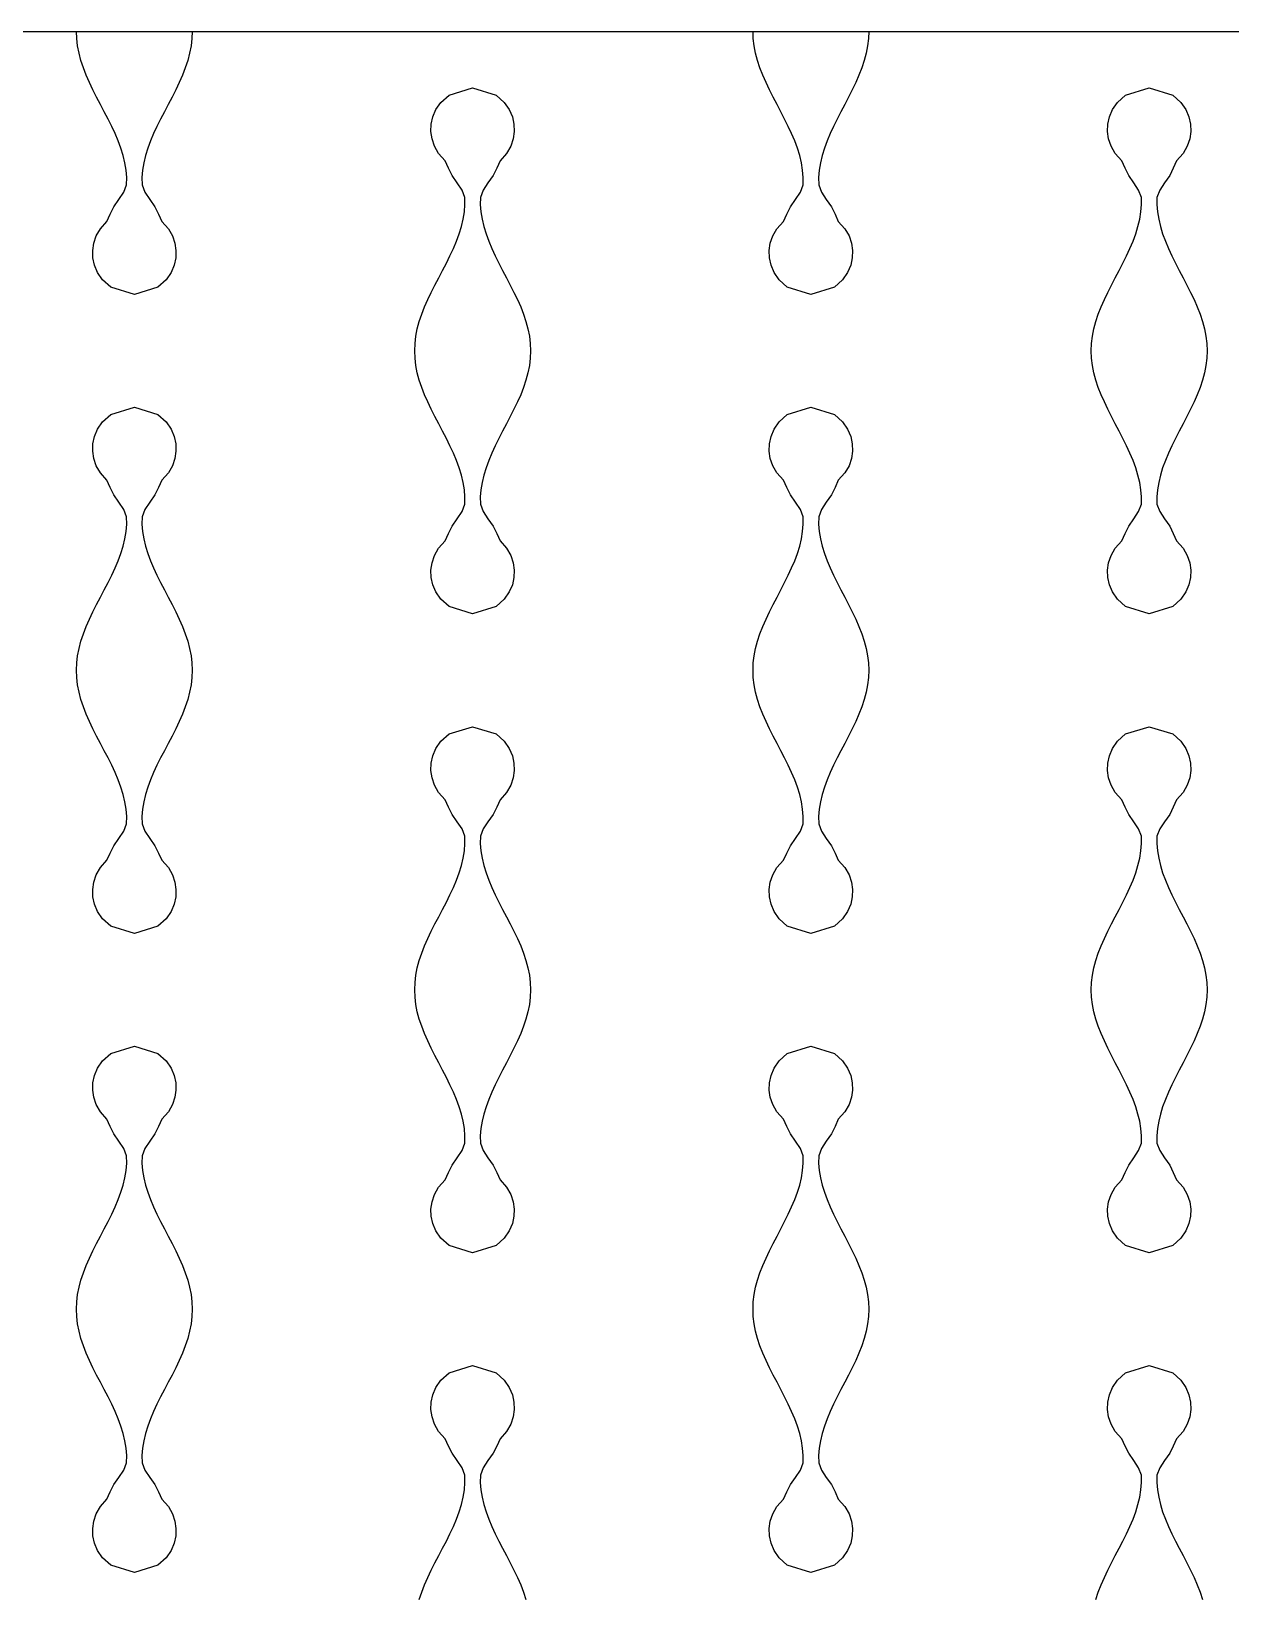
# Model space of a CAD drawing. Header units: millimetres. Extents: x 0 to 120, y 0 to 70.
# Drawn here: x 57.26 to 89.17, y 28.3 to 70 of the extents above; entities that cross this region are included whole.
import ezdxf

# ---------------------------------------------------------------- set-up
doc = ezdxf.new("R2010")
doc.units = ezdxf.units.MM
doc.layers.add('CUT', color=1, linetype='CONTINUOUS')

msp = doc.modelspace()

# ---------------------------------------------------------------- linework, layer by layer
at = {"layer": 'CUT'}
for points in [[(0, 70), (120, 70), (120, 0), (0, 0), (0, 70)], [(61.54, 70), (61.54, 70), (61.5322, 69.8056), (61.5091, 69.6111), (61.4711, 69.4167), (61.4192, 69.2222), (61.3546, 69.0278), (61.2787, 68.8333), (61.1933, 68.6389), (61.1004, 68.4444), (61.0022, 68.25), (60.9009, 68.0556), (60.7989, 67.8611), (60.6986, 67.6667), (60.6022, 67.4722), (60.512, 67.2778), (60.4302, 67.0833), (60.3586, 66.8889), (60.2988, 66.6944), (60.2523, 66.5), (60.2201, 66.3056), (60.203, 66.1111), (60.207, 65.9167), (60.2801, 65.7222), (60.4086, 65.5278), (60.5459, 65.3333), (60.6421, 65.1389), (60.7288, 64.9444), (60.9046, 64.75), (61.0148, 64.5556), (61.0797, 64.3611), (61.1073, 64.1667), (61.1004, 63.9722), (61.0582, 63.7778), (60.9764, 63.5833), (60.8433, 63.3889), (60.6272, 63.1944), (60, 63), (60, 63), (59.3728, 63.1944), (59.1567, 63.3889), (59.0236, 63.5833), (58.9418, 63.7778), (58.8996, 63.9722), (58.8927, 64.1667), (58.9203, 64.3611), (58.9852, 64.5556), (59.0954, 64.75), (59.2712, 64.9444), (59.3579, 65.1389), (59.4541, 65.3333), (59.5914, 65.5278), (59.7199, 65.7222), (59.793, 65.9167), (59.797, 66.1111), (59.7799, 66.3056), (59.7477, 66.5), (59.7012, 66.6944), (59.6414, 66.8889), (59.5698, 67.0833), (59.488, 67.2778), (59.3978, 67.4722), (59.3014, 67.6667), (59.2011, 67.8611), (59.0991, 68.0556), (58.9978, 68.25), (58.8996, 68.4444), (58.8067, 68.6389), (58.7213, 68.8333), (58.6454, 69.0278), (58.5808, 69.2222), (58.5289, 69.4167), (58.4909, 69.6111), (58.4678, 69.8056), (58.46, 70), (58.46, 70)], [(79.54, 70), (79.54, 70), (79.5322, 69.8056), (79.5091, 69.6111), (79.4711, 69.4167), (79.4192, 69.2222), (79.3546, 69.0278), (79.2787, 68.8333), (79.1933, 68.6389), (79.1004, 68.4444), (79.0022, 68.25), (78.9009, 68.0556), (78.7989, 67.8611), (78.6986, 67.6667), (78.6022, 67.4722), (78.512, 67.2778), (78.4302, 67.0833), (78.3586, 66.8889), (78.2988, 66.6944), (78.2523, 66.5), (78.2201, 66.3056), (78.203, 66.1111), (78.207, 65.9167), (78.2801, 65.7222), (78.4086, 65.5278), (78.5459, 65.3333), (78.6421, 65.1389), (78.7288, 64.9444), (78.9046, 64.75), (79.0148, 64.5556), (79.0797, 64.3611), (79.1073, 64.1667), (79.1004, 63.9722), (79.0582, 63.7778), (78.9764, 63.5833), (78.8433, 63.3889), (78.6272, 63.1944), (78, 63), (78, 63), (77.3728, 63.1944), (77.1567, 63.3889), (77.0236, 63.5833), (76.9418, 63.7778), (76.8996, 63.9722), (76.8927, 64.1667), (76.9203, 64.3611), (76.9852, 64.5556), (77.0954, 64.75), (77.2712, 64.9444), (77.3579, 65.1389), (77.4541, 65.3333), (77.5914, 65.5278), (77.7199, 65.7222), (77.793, 65.9167), (77.797, 66.1111), (77.7799, 66.3056), (77.7477, 66.5), (77.7012, 66.6944), (77.6414, 66.8889), (77.5698, 67.0833), (77.488, 67.2778), (77.3978, 67.4722), (77.3014, 67.6667), (77.2011, 67.8611), (77.0991, 68.0556), (76.9978, 68.25), (76.8996, 68.4444), (76.8067, 68.6389), (76.7213, 68.8333), (76.6454, 69.0278), (76.5808, 69.2222), (76.5289, 69.4167), (76.4909, 69.6111), (76.4678, 69.8056), (76.46, 70), (76.46, 70)], [(69, 68.5), (69.6272, 68.3056), (69.8433, 68.1111), (69.9764, 67.9167), (70.0582, 67.7222), (70.1004, 67.5278), (70.1073, 67.3333), (70.0797, 67.1389), (70.0148, 66.9444), (69.9046, 66.75), (69.7288, 66.5556), (69.6421, 66.3611), (69.5459, 66.1667), (69.4086, 65.9722), (69.2801, 65.7778), (69.207, 65.5833), (69.203, 65.3889), (69.2201, 65.1944), (69.2523, 65), (69.2988, 64.8056), (69.3586, 64.6111), (69.4302, 64.4167), (69.512, 64.2222), (69.6022, 64.0278), (69.6986, 63.8333), (69.7989, 63.6389), (69.9009, 63.4444), (70.0022, 63.25), (70.1004, 63.0556), (70.1933, 62.8611), (70.2787, 62.6667), (70.3546, 62.4722), (70.4192, 62.2778), (70.4711, 62.0833), (70.5091, 61.8889), (70.5322, 61.6944), (70.54, 61.5), (70.5322, 61.3056), (70.5091, 61.1111), (70.4711, 60.9167), (70.4192, 60.7222), (70.3546, 60.5278), (70.2787, 60.3333), (70.1933, 60.1389), (70.1004, 59.9444), (70.0022, 59.75), (69.9009, 59.5556), (69.7989, 59.3611), (69.6986, 59.1667), (69.6022, 58.9722), (69.512, 58.7778), (69.4302, 58.5833), (69.3586, 58.3889), (69.2988, 58.1944), (69.2523, 58), (69.2201, 57.8056), (69.203, 57.6111), (69.207, 57.4167), (69.2801, 57.2222), (69.4086, 57.0278), (69.5459, 56.8333), (69.6421, 56.6389), (69.7288, 56.4444), (69.9046, 56.25), (70.0148, 56.0556), (70.0797, 55.8611), (70.1073, 55.6667), (70.1004, 55.4722), (70.0582, 55.2778), (69.9764, 55.0833), (69.8433, 54.8889), (69.6272, 54.6944), (69, 54.5), (69, 54.5), (68.3728, 54.6944), (68.1567, 54.8889), (68.0236, 55.0833), (67.9418, 55.2778), (67.8996, 55.4722), (67.8927, 55.6667), (67.9203, 55.8611), (67.9852, 56.0556), (68.0954, 56.25), (68.2712, 56.4444), (68.3579, 56.6389), (68.4541, 56.8333), (68.5914, 57.0278), (68.7199, 57.2222), (68.793, 57.4167), (68.797, 57.6111), (68.7799, 57.8056), (68.7477, 58), (68.7012, 58.1944), (68.6414, 58.3889), (68.5698, 58.5833), (68.488, 58.7778), (68.3978, 58.9722), (68.3014, 59.1667), (68.2011, 59.3611), (68.0991, 59.5556), (67.9978, 59.75), (67.8996, 59.9444), (67.8067, 60.1389), (67.7213, 60.3333), (67.6454, 60.5278), (67.5808, 60.7222), (67.5289, 60.9167), (67.4909, 61.1111), (67.4678, 61.3056), (67.46, 61.5), (67.4678, 61.6944), (67.4909, 61.8889), (67.5289, 62.0833), (67.5808, 62.2778), (67.6454, 62.4722), (67.7213, 62.6667), (67.8067, 62.8611), (67.8996, 63.0556), (67.9978, 63.25), (68.0991, 63.4444), (68.2011, 63.6389), (68.3014, 63.8333), (68.3978, 64.0278), (68.488, 64.2222), (68.5698, 64.4167), (68.6414, 64.6111), (68.7012, 64.8056), (68.7477, 65), (68.7799, 65.1944), (68.797, 65.3889), (68.793, 65.5833), (68.7199, 65.7778), (68.5914, 65.9722), (68.4541, 66.1667), (68.3579, 66.3611), (68.2712, 66.5556), (68.0954, 66.75), (67.9852, 66.9444), (67.9203, 67.1389), (67.8927, 67.3333), (67.8996, 67.5278), (67.9418, 67.7222), (68.0236, 67.9167), (68.1567, 68.1111), (68.3728, 68.3056), (69, 68.5), (69, 68.5)], [(87, 68.5), (87.6272, 68.3056), (87.8433, 68.1111), (87.9764, 67.9167), (88.0582, 67.7222), (88.1004, 67.5278), (88.1073, 67.3333), (88.0797, 67.1389), (88.0148, 66.9444), (87.9046, 66.75), (87.7288, 66.5556), (87.6421, 66.3611), (87.5459, 66.1667), (87.4086, 65.9722), (87.2801, 65.7778), (87.207, 65.5833), (87.203, 65.3889), (87.2201, 65.1944), (87.2523, 65), (87.2988, 64.8056), (87.3586, 64.6111), (87.4302, 64.4167), (87.512, 64.2222), (87.6022, 64.0278), (87.6986, 63.8333), (87.7989, 63.6389), (87.9009, 63.4444), (88.0022, 63.25), (88.1004, 63.0556), (88.1933, 62.8611), (88.2787, 62.6667), (88.3546, 62.4722), (88.4192, 62.2778), (88.4711, 62.0833), (88.5091, 61.8889), (88.5322, 61.6944), (88.54, 61.5), (88.5322, 61.3056), (88.5091, 61.1111), (88.4711, 60.9167), (88.4192, 60.7222), (88.3546, 60.5278), (88.2787, 60.3333), (88.1933, 60.1389), (88.1004, 59.9444), (88.0022, 59.75), (87.9009, 59.5556), (87.7989, 59.3611), (87.6986, 59.1667), (87.6022, 58.9722), (87.512, 58.7778), (87.4302, 58.5833), (87.3586, 58.3889), (87.2988, 58.1944), (87.2523, 58), (87.2201, 57.8056), (87.203, 57.6111), (87.207, 57.4167), (87.2801, 57.2222), (87.4086, 57.0278), (87.5459, 56.8333), (87.6421, 56.6389), (87.7288, 56.4444), (87.9046, 56.25), (88.0148, 56.0556), (88.0797, 55.8611), (88.1073, 55.6667), (88.1004, 55.4722), (88.0582, 55.2778), (87.9764, 55.0833), (87.8433, 54.8889), (87.6272, 54.6944), (87, 54.5), (87, 54.5), (86.3728, 54.6944), (86.1567, 54.8889), (86.0236, 55.0833), (85.9418, 55.2778), (85.8996, 55.4722), (85.8927, 55.6667), (85.9203, 55.8611), (85.9852, 56.0556), (86.0954, 56.25), (86.2712, 56.4444), (86.3579, 56.6389), (86.4541, 56.8333), (86.5914, 57.0278), (86.7199, 57.2222), (86.793, 57.4167), (86.797, 57.6111), (86.7799, 57.8056), (86.7477, 58), (86.7012, 58.1944), (86.6414, 58.3889), (86.5698, 58.5833), (86.488, 58.7778), (86.3978, 58.9722), (86.3014, 59.1667), (86.2011, 59.3611), (86.0991, 59.5556), (85.9978, 59.75), (85.8996, 59.9444), (85.8067, 60.1389), (85.7213, 60.3333), (85.6454, 60.5278), (85.5808, 60.7222), (85.5289, 60.9167), (85.4909, 61.1111), (85.4678, 61.3056), (85.46, 61.5), (85.4678, 61.6944), (85.4909, 61.8889), (85.5289, 62.0833), (85.5808, 62.2778), (85.6454, 62.4722), (85.7213, 62.6667), (85.8067, 62.8611), (85.8996, 63.0556), (85.9978, 63.25), (86.0991, 63.4444), (86.2011, 63.6389), (86.3014, 63.8333), (86.3978, 64.0278), (86.488, 64.2222), (86.5698, 64.4167), (86.6414, 64.6111), (86.7012, 64.8056), (86.7477, 65), (86.7799, 65.1944), (86.797, 65.3889), (86.793, 65.5833), (86.7199, 65.7778), (86.5914, 65.9722), (86.4541, 66.1667), (86.3579, 66.3611), (86.2712, 66.5556), (86.0954, 66.75), (85.9852, 66.9444), (85.9203, 67.1389), (85.8927, 67.3333), (85.8996, 67.5278), (85.9418, 67.7222), (86.0236, 67.9167), (86.1567, 68.1111), (86.3728, 68.3056), (87, 68.5), (87, 68.5)], [(60, 60), (60.6272, 59.8056), (60.8433, 59.6111), (60.9764, 59.4167), (61.0582, 59.2222), (61.1004, 59.0278), (61.1073, 58.8333), (61.0797, 58.6389), (61.0148, 58.4444), (60.9046, 58.25), (60.7288, 58.0556), (60.6421, 57.8611), (60.5459, 57.6667), (60.4086, 57.4722), (60.2801, 57.2778), (60.207, 57.0833), (60.203, 56.8889), (60.2201, 56.6944), (60.2523, 56.5), (60.2988, 56.3056), (60.3586, 56.1111), (60.4302, 55.9167), (60.512, 55.7222), (60.6022, 55.5278), (60.6986, 55.3333), (60.7989, 55.1389), (60.9009, 54.9444), (61.0022, 54.75), (61.1004, 54.5556), (61.1933, 54.3611), (61.2787, 54.1667), (61.3546, 53.9722), (61.4192, 53.7778), (61.4711, 53.5833), (61.5091, 53.3889), (61.5322, 53.1944), (61.54, 53), (61.5322, 52.8056), (61.5091, 52.6111), (61.4711, 52.4167), (61.4192, 52.2222), (61.3546, 52.0278), (61.2787, 51.8333), (61.1933, 51.6389), (61.1004, 51.4444), (61.0022, 51.25), (60.9009, 51.0556), (60.7989, 50.8611), (60.6986, 50.6667), (60.6022, 50.4722), (60.512, 50.2778), (60.4302, 50.0833), (60.3586, 49.8889), (60.2988, 49.6944), (60.2523, 49.5), (60.2201, 49.3056), (60.203, 49.1111), (60.207, 48.9167), (60.2801, 48.7222), (60.4086, 48.5278), (60.5459, 48.3333), (60.6421, 48.1389), (60.7288, 47.9444), (60.9046, 47.75), (61.0148, 47.5556), (61.0797, 47.3611), (61.1073, 47.1667), (61.1004, 46.9722), (61.0582, 46.7778), (60.9764, 46.5833), (60.8433, 46.3889), (60.6272, 46.1944), (60, 46), (60, 46), (59.3728, 46.1944), (59.1567, 46.3889), (59.0236, 46.5833), (58.9418, 46.7778), (58.8996, 46.9722), (58.8927, 47.1667), (58.9203, 47.3611), (58.9852, 47.5556), (59.0954, 47.75), (59.2712, 47.9444), (59.3579, 48.1389), (59.4541, 48.3333), (59.5914, 48.5278), (59.7199, 48.7222), (59.793, 48.9167), (59.797, 49.1111), (59.7799, 49.3056), (59.7477, 49.5), (59.7012, 49.6944), (59.6414, 49.8889), (59.5698, 50.0833), (59.488, 50.2778), (59.3978, 50.4722), (59.3014, 50.6667), (59.2011, 50.8611), (59.0991, 51.0556), (58.9978, 51.25), (58.8996, 51.4444), (58.8067, 51.6389), (58.7213, 51.8333), (58.6454, 52.0278), (58.5808, 52.2222), (58.5289, 52.4167), (58.4909, 52.6111), (58.4678, 52.8056), (58.46, 53), (58.4678, 53.1944), (58.4909, 53.3889), (58.5289, 53.5833), (58.5808, 53.7778), (58.6454, 53.9722), (58.7213, 54.1667), (58.8067, 54.3611), (58.8996, 54.5556), (58.9978, 54.75), (59.0991, 54.9444), (59.2011, 55.1389), (59.3014, 55.3333), (59.3978, 55.5278), (59.488, 55.7222), (59.5698, 55.9167), (59.6414, 56.1111), (59.7012, 56.3056), (59.7477, 56.5), (59.7799, 56.6944), (59.797, 56.8889), (59.793, 57.0833), (59.7199, 57.2778), (59.5914, 57.4722), (59.4541, 57.6667), (59.3579, 57.8611), (59.2712, 58.0556), (59.0954, 58.25), (58.9852, 58.4444), (58.9203, 58.6389), (58.8927, 58.8333), (58.8996, 59.0278), (58.9418, 59.2222), (59.0236, 59.4167), (59.1567, 59.6111), (59.3728, 59.8056), (60, 60), (60, 60)], [(78, 60), (78.6272, 59.8056), (78.8433, 59.6111), (78.9764, 59.4167), (79.0582, 59.2222), (79.1004, 59.0278), (79.1073, 58.8333), (79.0797, 58.6389), (79.0148, 58.4444), (78.9046, 58.25), (78.7288, 58.0556), (78.6421, 57.8611), (78.5459, 57.6667), (78.4086, 57.4722), (78.2801, 57.2778), (78.207, 57.0833), (78.203, 56.8889), (78.2201, 56.6944), (78.2523, 56.5), (78.2988, 56.3056), (78.3586, 56.1111), (78.4302, 55.9167), (78.512, 55.7222), (78.6022, 55.5278), (78.6986, 55.3333), (78.7989, 55.1389), (78.9009, 54.9444), (79.0022, 54.75), (79.1004, 54.5556), (79.1933, 54.3611), (79.2787, 54.1667), (79.3546, 53.9722), (79.4192, 53.7778), (79.4711, 53.5833), (79.5091, 53.3889), (79.5322, 53.1944), (79.54, 53), (79.5322, 52.8056), (79.5091, 52.6111), (79.4711, 52.4167), (79.4192, 52.2222), (79.3546, 52.0278), (79.2787, 51.8333), (79.1933, 51.6389), (79.1004, 51.4444), (79.0022, 51.25), (78.9009, 51.0556), (78.7989, 50.8611), (78.6986, 50.6667), (78.6022, 50.4722), (78.512, 50.2778), (78.4302, 50.0833), (78.3586, 49.8889), (78.2988, 49.6944), (78.2523, 49.5), (78.2201, 49.3056), (78.203, 49.1111), (78.207, 48.9167), (78.2801, 48.7222), (78.4086, 48.5278), (78.5459, 48.3333), (78.6421, 48.1389), (78.7288, 47.9444), (78.9046, 47.75), (79.0148, 47.5556), (79.0797, 47.3611), (79.1073, 47.1667), (79.1004, 46.9722), (79.0582, 46.7778), (78.9764, 46.5833), (78.8433, 46.3889), (78.6272, 46.1944), (78, 46), (78, 46), (77.3728, 46.1944), (77.1567, 46.3889), (77.0236, 46.5833), (76.9418, 46.7778), (76.8996, 46.9722), (76.8927, 47.1667), (76.9203, 47.3611), (76.9852, 47.5556), (77.0954, 47.75), (77.2712, 47.9444), (77.3579, 48.1389), (77.4541, 48.3333), (77.5914, 48.5278), (77.7199, 48.7222), (77.793, 48.9167), (77.797, 49.1111), (77.7799, 49.3056), (77.7477, 49.5), (77.7012, 49.6944), (77.6414, 49.8889), (77.5698, 50.0833), (77.488, 50.2778), (77.3978, 50.4722), (77.3014, 50.6667), (77.2011, 50.8611), (77.0991, 51.0556), (76.9978, 51.25), (76.8996, 51.4444), (76.8067, 51.6389), (76.7213, 51.8333), (76.6454, 52.0278), (76.5808, 52.2222), (76.5289, 52.4167), (76.4909, 52.6111), (76.4678, 52.8056), (76.46, 53), (76.4678, 53.1944), (76.4909, 53.3889), (76.5289, 53.5833), (76.5808, 53.7778), (76.6454, 53.9722), (76.7213, 54.1667), (76.8067, 54.3611), (76.8996, 54.5556), (76.9978, 54.75), (77.0991, 54.9444), (77.2011, 55.1389), (77.3014, 55.3333), (77.3978, 55.5278), (77.488, 55.7222), (77.5698, 55.9167), (77.6414, 56.1111), (77.7012, 56.3056), (77.7477, 56.5), (77.7799, 56.6944), (77.797, 56.8889), (77.793, 57.0833), (77.7199, 57.2778), (77.5914, 57.4722), (77.4541, 57.6667), (77.3579, 57.8611), (77.2712, 58.0556), (77.0954, 58.25), (76.9852, 58.4444), (76.9203, 58.6389), (76.8927, 58.8333), (76.8996, 59.0278), (76.9418, 59.2222), (77.0236, 59.4167), (77.1567, 59.6111), (77.3728, 59.8056), (78, 60), (78, 60)], [(69, 51.5), (69.6272, 51.3056), (69.8433, 51.1111), (69.9764, 50.9167), (70.0582, 50.7222), (70.1004, 50.5278), (70.1073, 50.3333), (70.0797, 50.1389), (70.0148, 49.9444), (69.9046, 49.75), (69.7288, 49.5556), (69.6421, 49.3611), (69.5459, 49.1667), (69.4086, 48.9722), (69.2801, 48.7778), (69.207, 48.5833), (69.203, 48.3889), (69.2201, 48.1944), (69.2523, 48), (69.2988, 47.8056), (69.3586, 47.6111), (69.4302, 47.4167), (69.512, 47.2222), (69.6022, 47.0278), (69.6986, 46.8333), (69.7989, 46.6389), (69.9009, 46.4444), (70.0022, 46.25), (70.1004, 46.0556), (70.1933, 45.8611), (70.2787, 45.6667), (70.3546, 45.4722), (70.4192, 45.2778), (70.4711, 45.0833), (70.5091, 44.8889), (70.5322, 44.6944), (70.54, 44.5), (70.5322, 44.3056), (70.5091, 44.1111), (70.4711, 43.9167), (70.4192, 43.7222), (70.3546, 43.5278), (70.2787, 43.3333), (70.1933, 43.1389), (70.1004, 42.9444), (70.0022, 42.75), (69.9009, 42.5556), (69.7989, 42.3611), (69.6986, 42.1667), (69.6022, 41.9722), (69.512, 41.7778), (69.4302, 41.5833), (69.3586, 41.3889), (69.2988, 41.1944), (69.2523, 41), (69.2201, 40.8056), (69.203, 40.6111), (69.207, 40.4167), (69.2801, 40.2222), (69.4086, 40.0278), (69.5459, 39.8333), (69.6421, 39.6389), (69.7288, 39.4444), (69.9046, 39.25), (70.0148, 39.0556), (70.0797, 38.8611), (70.1073, 38.6667), (70.1004, 38.4722), (70.0582, 38.2778), (69.9764, 38.0833), (69.8433, 37.8889), (69.6272, 37.6944), (69, 37.5), (69, 37.5), (68.3728, 37.6944), (68.1567, 37.8889), (68.0236, 38.0833), (67.9418, 38.2778), (67.8996, 38.4722), (67.8927, 38.6667), (67.9203, 38.8611), (67.9852, 39.0556), (68.0954, 39.25), (68.2712, 39.4444), (68.3579, 39.6389), (68.4541, 39.8333), (68.5914, 40.0278), (68.7199, 40.2222), (68.793, 40.4167), (68.797, 40.6111), (68.7799, 40.8056), (68.7477, 41), (68.7012, 41.1944), (68.6414, 41.3889), (68.5698, 41.5833), (68.488, 41.7778), (68.3978, 41.9722), (68.3014, 42.1667), (68.2011, 42.3611), (68.0991, 42.5556), (67.9978, 42.75), (67.8996, 42.9444), (67.8067, 43.1389), (67.7213, 43.3333), (67.6454, 43.5278), (67.5808, 43.7222), (67.5289, 43.9167), (67.4909, 44.1111), (67.4678, 44.3056), (67.46, 44.5), (67.4678, 44.6944), (67.4909, 44.8889), (67.5289, 45.0833), (67.5808, 45.2778), (67.6454, 45.4722), (67.7213, 45.6667), (67.8067, 45.8611), (67.8996, 46.0556), (67.9978, 46.25), (68.0991, 46.4444), (68.2011, 46.6389), (68.3014, 46.8333), (68.3978, 47.0278), (68.488, 47.2222), (68.5698, 47.4167), (68.6414, 47.6111), (68.7012, 47.8056), (68.7477, 48), (68.7799, 48.1944), (68.797, 48.3889), (68.793, 48.5833), (68.7199, 48.7778), (68.5914, 48.9722), (68.4541, 49.1667), (68.3579, 49.3611), (68.2712, 49.5556), (68.0954, 49.75), (67.9852, 49.9444), (67.9203, 50.1389), (67.8927, 50.3333), (67.8996, 50.5278), (67.9418, 50.7222), (68.0236, 50.9167), (68.1567, 51.1111), (68.3728, 51.3056), (69, 51.5), (69, 51.5)], [(87, 51.5), (87.6272, 51.3056), (87.8433, 51.1111), (87.9764, 50.9167), (88.0582, 50.7222), (88.1004, 50.5278), (88.1073, 50.3333), (88.0797, 50.1389), (88.0148, 49.9444), (87.9046, 49.75), (87.7288, 49.5556), (87.6421, 49.3611), (87.5459, 49.1667), (87.4086, 48.9722), (87.2801, 48.7778), (87.207, 48.5833), (87.203, 48.3889), (87.2201, 48.1944), (87.2523, 48), (87.2988, 47.8056), (87.3586, 47.6111), (87.4302, 47.4167), (87.512, 47.2222), (87.6022, 47.0278), (87.6986, 46.8333), (87.7989, 46.6389), (87.9009, 46.4444), (88.0022, 46.25), (88.1004, 46.0556), (88.1933, 45.8611), (88.2787, 45.6667), (88.3546, 45.4722), (88.4192, 45.2778), (88.4711, 45.0833), (88.5091, 44.8889), (88.5322, 44.6944), (88.54, 44.5), (88.5322, 44.3056), (88.5091, 44.1111), (88.4711, 43.9167), (88.4192, 43.7222), (88.3546, 43.5278), (88.2787, 43.3333), (88.1933, 43.1389), (88.1004, 42.9444), (88.0022, 42.75), (87.9009, 42.5556), (87.7989, 42.3611), (87.6986, 42.1667), (87.6022, 41.9722), (87.512, 41.7778), (87.4302, 41.5833), (87.3586, 41.3889), (87.2988, 41.1944), (87.2523, 41), (87.2201, 40.8056), (87.203, 40.6111), (87.207, 40.4167), (87.2801, 40.2222), (87.4086, 40.0278), (87.5459, 39.8333), (87.6421, 39.6389), (87.7288, 39.4444), (87.9046, 39.25), (88.0148, 39.0556), (88.0797, 38.8611), (88.1073, 38.6667), (88.1004, 38.4722), (88.0582, 38.2778), (87.9764, 38.0833), (87.8433, 37.8889), (87.6272, 37.6944), (87, 37.5), (87, 37.5), (86.3728, 37.6944), (86.1567, 37.8889), (86.0236, 38.0833), (85.9418, 38.2778), (85.8996, 38.4722), (85.8927, 38.6667), (85.9203, 38.8611), (85.9852, 39.0556), (86.0954, 39.25), (86.2712, 39.4444), (86.3579, 39.6389), (86.4541, 39.8333), (86.5914, 40.0278), (86.7199, 40.2222), (86.793, 40.4167), (86.797, 40.6111), (86.7799, 40.8056), (86.7477, 41), (86.7012, 41.1944), (86.6414, 41.3889), (86.5698, 41.5833), (86.488, 41.7778), (86.3978, 41.9722), (86.3014, 42.1667), (86.2011, 42.3611), (86.0991, 42.5556), (85.9978, 42.75), (85.8996, 42.9444), (85.8067, 43.1389), (85.7213, 43.3333), (85.6454, 43.5278), (85.5808, 43.7222), (85.5289, 43.9167), (85.4909, 44.1111), (85.4678, 44.3056), (85.46, 44.5), (85.4678, 44.6944), (85.4909, 44.8889), (85.5289, 45.0833), (85.5808, 45.2778), (85.6454, 45.4722), (85.7213, 45.6667), (85.8067, 45.8611), (85.8996, 46.0556), (85.9978, 46.25), (86.0991, 46.4444), (86.2011, 46.6389), (86.3014, 46.8333), (86.3978, 47.0278), (86.488, 47.2222), (86.5698, 47.4167), (86.6414, 47.6111), (86.7012, 47.8056), (86.7477, 48), (86.7799, 48.1944), (86.797, 48.3889), (86.793, 48.5833), (86.7199, 48.7778), (86.5914, 48.9722), (86.4541, 49.1667), (86.3579, 49.3611), (86.2712, 49.5556), (86.0954, 49.75), (85.9852, 49.9444), (85.9203, 50.1389), (85.8927, 50.3333), (85.8996, 50.5278), (85.9418, 50.7222), (86.0236, 50.9167), (86.1567, 51.1111), (86.3728, 51.3056), (87, 51.5), (87, 51.5)], [(60, 43), (60.6272, 42.8056), (60.8433, 42.6111), (60.9764, 42.4167), (61.0582, 42.2222), (61.1004, 42.0278), (61.1073, 41.8333), (61.0797, 41.6389), (61.0148, 41.4444), (60.9046, 41.25), (60.7288, 41.0556), (60.6421, 40.8611), (60.5459, 40.6667), (60.4086, 40.4722), (60.2801, 40.2778), (60.207, 40.0833), (60.203, 39.8889), (60.2201, 39.6944), (60.2523, 39.5), (60.2988, 39.3056), (60.3586, 39.1111), (60.4302, 38.9167), (60.512, 38.7222), (60.6022, 38.5278), (60.6986, 38.3333), (60.7989, 38.1389), (60.9009, 37.9444), (61.0022, 37.75), (61.1004, 37.5556), (61.1933, 37.3611), (61.2787, 37.1667), (61.3546, 36.9722), (61.4192, 36.7778), (61.4711, 36.5833), (61.5091, 36.3889), (61.5322, 36.1944), (61.54, 36), (61.5322, 35.8056), (61.5091, 35.6111), (61.4711, 35.4167), (61.4192, 35.2222), (61.3546, 35.0278), (61.2787, 34.8333), (61.1933, 34.6389), (61.1004, 34.4444), (61.0022, 34.25), (60.9009, 34.0556), (60.7989, 33.8611), (60.6986, 33.6667), (60.6022, 33.4722), (60.512, 33.2778), (60.4302, 33.0833), (60.3586, 32.8889), (60.2988, 32.6944), (60.2523, 32.5), (60.2201, 32.3056), (60.203, 32.1111), (60.207, 31.9167), (60.2801, 31.7222), (60.4086, 31.5278), (60.5459, 31.3333), (60.6421, 31.1389), (60.7288, 30.9444), (60.9046, 30.75), (61.0148, 30.5556), (61.0797, 30.3611), (61.1073, 30.1667), (61.1004, 29.9722), (61.0582, 29.7778), (60.9764, 29.5833), (60.8433, 29.3889), (60.6272, 29.1944), (60, 29), (60, 29), (59.3728, 29.1944), (59.1567, 29.3889), (59.0236, 29.5833), (58.9418, 29.7778), (58.8996, 29.9722), (58.8927, 30.1667), (58.9203, 30.3611), (58.9852, 30.5556), (59.0954, 30.75), (59.2712, 30.9444), (59.3579, 31.1389), (59.4541, 31.3333), (59.5914, 31.5278), (59.7199, 31.7222), (59.793, 31.9167), (59.797, 32.1111), (59.7799, 32.3056), (59.7477, 32.5), (59.7012, 32.6944), (59.6414, 32.8889), (59.5698, 33.0833), (59.488, 33.2778), (59.3978, 33.4722), (59.3014, 33.6667), (59.2011, 33.8611), (59.0991, 34.0556), (58.9978, 34.25), (58.8996, 34.4444), (58.8067, 34.6389), (58.7213, 34.8333), (58.6454, 35.0278), (58.5808, 35.2222), (58.5289, 35.4167), (58.4909, 35.6111), (58.4678, 35.8056), (58.46, 36), (58.4678, 36.1944), (58.4909, 36.3889), (58.5289, 36.5833), (58.5808, 36.7778), (58.6454, 36.9722), (58.7213, 37.1667), (58.8067, 37.3611), (58.8996, 37.5556), (58.9978, 37.75), (59.0991, 37.9444), (59.2011, 38.1389), (59.3014, 38.3333), (59.3978, 38.5278), (59.488, 38.7222), (59.5698, 38.9167), (59.6414, 39.1111), (59.7012, 39.3056), (59.7477, 39.5), (59.7799, 39.6944), (59.797, 39.8889), (59.793, 40.0833), (59.7199, 40.2778), (59.5914, 40.4722), (59.4541, 40.6667), (59.3579, 40.8611), (59.2712, 41.0556), (59.0954, 41.25), (58.9852, 41.4444), (58.9203, 41.6389), (58.8927, 41.8333), (58.8996, 42.0278), (58.9418, 42.2222), (59.0236, 42.4167), (59.1567, 42.6111), (59.3728, 42.8056), (60, 43), (60, 43)], [(78, 43), (78.6272, 42.8056), (78.8433, 42.6111), (78.9764, 42.4167), (79.0582, 42.2222), (79.1004, 42.0278), (79.1073, 41.8333), (79.0797, 41.6389), (79.0148, 41.4444), (78.9046, 41.25), (78.7288, 41.0556), (78.6421, 40.8611), (78.5459, 40.6667), (78.4086, 40.4722), (78.2801, 40.2778), (78.207, 40.0833), (78.203, 39.8889), (78.2201, 39.6944), (78.2523, 39.5), (78.2988, 39.3056), (78.3586, 39.1111), (78.4302, 38.9167), (78.512, 38.7222), (78.6022, 38.5278), (78.6986, 38.3333), (78.7989, 38.1389), (78.9009, 37.9444), (79.0022, 37.75), (79.1004, 37.5556), (79.1933, 37.3611), (79.2787, 37.1667), (79.3546, 36.9722), (79.4192, 36.7778), (79.4711, 36.5833), (79.5091, 36.3889), (79.5322, 36.1944), (79.54, 36), (79.5322, 35.8056), (79.5091, 35.6111), (79.4711, 35.4167), (79.4192, 35.2222), (79.3546, 35.0278), (79.2787, 34.8333), (79.1933, 34.6389), (79.1004, 34.4444), (79.0022, 34.25), (78.9009, 34.0556), (78.7989, 33.8611), (78.6986, 33.6667), (78.6022, 33.4722), (78.512, 33.2778), (78.4302, 33.0833), (78.3586, 32.8889), (78.2988, 32.6944), (78.2523, 32.5), (78.2201, 32.3056), (78.203, 32.1111), (78.207, 31.9167), (78.2801, 31.7222), (78.4086, 31.5278), (78.5459, 31.3333), (78.6421, 31.1389), (78.7288, 30.9444), (78.9046, 30.75), (79.0148, 30.5556), (79.0797, 30.3611), (79.1073, 30.1667), (79.1004, 29.9722), (79.0582, 29.7778), (78.9764, 29.5833), (78.8433, 29.3889), (78.6272, 29.1944), (78, 29), (78, 29), (77.3728, 29.1944), (77.1567, 29.3889), (77.0236, 29.5833), (76.9418, 29.7778), (76.8996, 29.9722), (76.8927, 30.1667), (76.9203, 30.3611), (76.9852, 30.5556), (77.0954, 30.75), (77.2712, 30.9444), (77.3579, 31.1389), (77.4541, 31.3333), (77.5914, 31.5278), (77.7199, 31.7222), (77.793, 31.9167), (77.797, 32.1111), (77.7799, 32.3056), (77.7477, 32.5), (77.7012, 32.6944), (77.6414, 32.8889), (77.5698, 33.0833), (77.488, 33.2778), (77.3978, 33.4722), (77.3014, 33.6667), (77.2011, 33.8611), (77.0991, 34.0556), (76.9978, 34.25), (76.8996, 34.4444), (76.8067, 34.6389), (76.7213, 34.8333), (76.6454, 35.0278), (76.5808, 35.2222), (76.5289, 35.4167), (76.4909, 35.6111), (76.4678, 35.8056), (76.46, 36), (76.4678, 36.1944), (76.4909, 36.3889), (76.5289, 36.5833), (76.5808, 36.7778), (76.6454, 36.9722), (76.7213, 37.1667), (76.8067, 37.3611), (76.8996, 37.5556), (76.9978, 37.75), (77.0991, 37.9444), (77.2011, 38.1389), (77.3014, 38.3333), (77.3978, 38.5278), (77.488, 38.7222), (77.5698, 38.9167), (77.6414, 39.1111), (77.7012, 39.3056), (77.7477, 39.5), (77.7799, 39.6944), (77.797, 39.8889), (77.793, 40.0833), (77.7199, 40.2778), (77.5914, 40.4722), (77.4541, 40.6667), (77.3579, 40.8611), (77.2712, 41.0556), (77.0954, 41.25), (76.9852, 41.4444), (76.9203, 41.6389), (76.8927, 41.8333), (76.8996, 42.0278), (76.9418, 42.2222), (77.0236, 42.4167), (77.1567, 42.6111), (77.3728, 42.8056), (78, 43), (78, 43)], [(67.5808, 28.2778), (67.6454, 28.4722), (67.7213, 28.6667), (67.8067, 28.8611), (67.8996, 29.0556), (67.9978, 29.25), (68.0991, 29.4444), (68.2011, 29.6389), (68.3014, 29.8333), (68.3978, 30.0278), (68.488, 30.2222), (68.5698, 30.4167), (68.6414, 30.6111), (68.7012, 30.8056), (68.7477, 31), (68.7799, 31.1944), (68.797, 31.3889), (68.793, 31.5833), (68.7199, 31.7778), (68.5914, 31.9722), (68.4541, 32.1667), (68.3579, 32.3611), (68.2712, 32.5556), (68.0954, 32.75), (67.9852, 32.9444), (67.9203, 33.1389), (67.8927, 33.3333), (67.8996, 33.5278), (67.9418, 33.7222), (68.0236, 33.9167), (68.1567, 34.1111), (68.3728, 34.3056), (69, 34.5), (69, 34.5)], [(69, 34.5), (69.6272, 34.3056), (69.8433, 34.1111), (69.9764, 33.9167), (70.0582, 33.7222), (70.1004, 33.5278), (70.1073, 33.3333), (70.0797, 33.1389), (70.0148, 32.9444), (69.9046, 32.75), (69.7288, 32.5556), (69.6421, 32.3611), (69.5459, 32.1667), (69.4086, 31.9722), (69.2801, 31.7778), (69.207, 31.5833), (69.203, 31.3889), (69.2201, 31.1944), (69.2523, 31), (69.2988, 30.8056), (69.3586, 30.6111), (69.4302, 30.4167), (69.512, 30.2222), (69.6022, 30.0278), (69.6986, 29.8333), (69.7989, 29.6389), (69.9009, 29.4444), (70.0022, 29.25), (70.1004, 29.0556), (70.1933, 28.8611), (70.2787, 28.6667), (70.3546, 28.4722), (70.4192, 28.2778)], [(85.5808, 28.2778), (85.6454, 28.4722), (85.7213, 28.6667), (85.8067, 28.8611), (85.8996, 29.0556), (85.9978, 29.25), (86.0991, 29.4444), (86.2011, 29.6389), (86.3014, 29.8333), (86.3978, 30.0278), (86.488, 30.2222), (86.5698, 30.4167), (86.6414, 30.6111), (86.7012, 30.8056), (86.7477, 31), (86.7799, 31.1944), (86.797, 31.3889), (86.793, 31.5833), (86.7199, 31.7778), (86.5914, 31.9722), (86.4541, 32.1667), (86.3579, 32.3611), (86.2712, 32.5556), (86.0954, 32.75), (85.9852, 32.9444), (85.9203, 33.1389), (85.8927, 33.3333), (85.8996, 33.5278), (85.9418, 33.7222), (86.0236, 33.9167), (86.1567, 34.1111), (86.3728, 34.3056), (87, 34.5), (87, 34.5)], [(87, 34.5), (87.6272, 34.3056), (87.8433, 34.1111), (87.9764, 33.9167), (88.0582, 33.7222), (88.1004, 33.5278), (88.1073, 33.3333), (88.0797, 33.1389), (88.0148, 32.9444), (87.9046, 32.75), (87.7288, 32.5556), (87.6421, 32.3611), (87.5459, 32.1667), (87.4086, 31.9722), (87.2801, 31.7778), (87.207, 31.5833), (87.203, 31.3889), (87.2201, 31.1944), (87.2523, 31), (87.2988, 30.8056), (87.3586, 30.6111), (87.4302, 30.4167), (87.512, 30.2222), (87.6022, 30.0278), (87.6986, 29.8333), (87.7989, 29.6389), (87.9009, 29.4444), (88.0022, 29.25), (88.1004, 29.0556), (88.1933, 28.8611), (88.2787, 28.6667), (88.3546, 28.4722), (88.4192, 28.2778)]]:
    msp.add_lwpolyline(points, dxfattribs=at)

doc.saveas('drawing.dxf')
